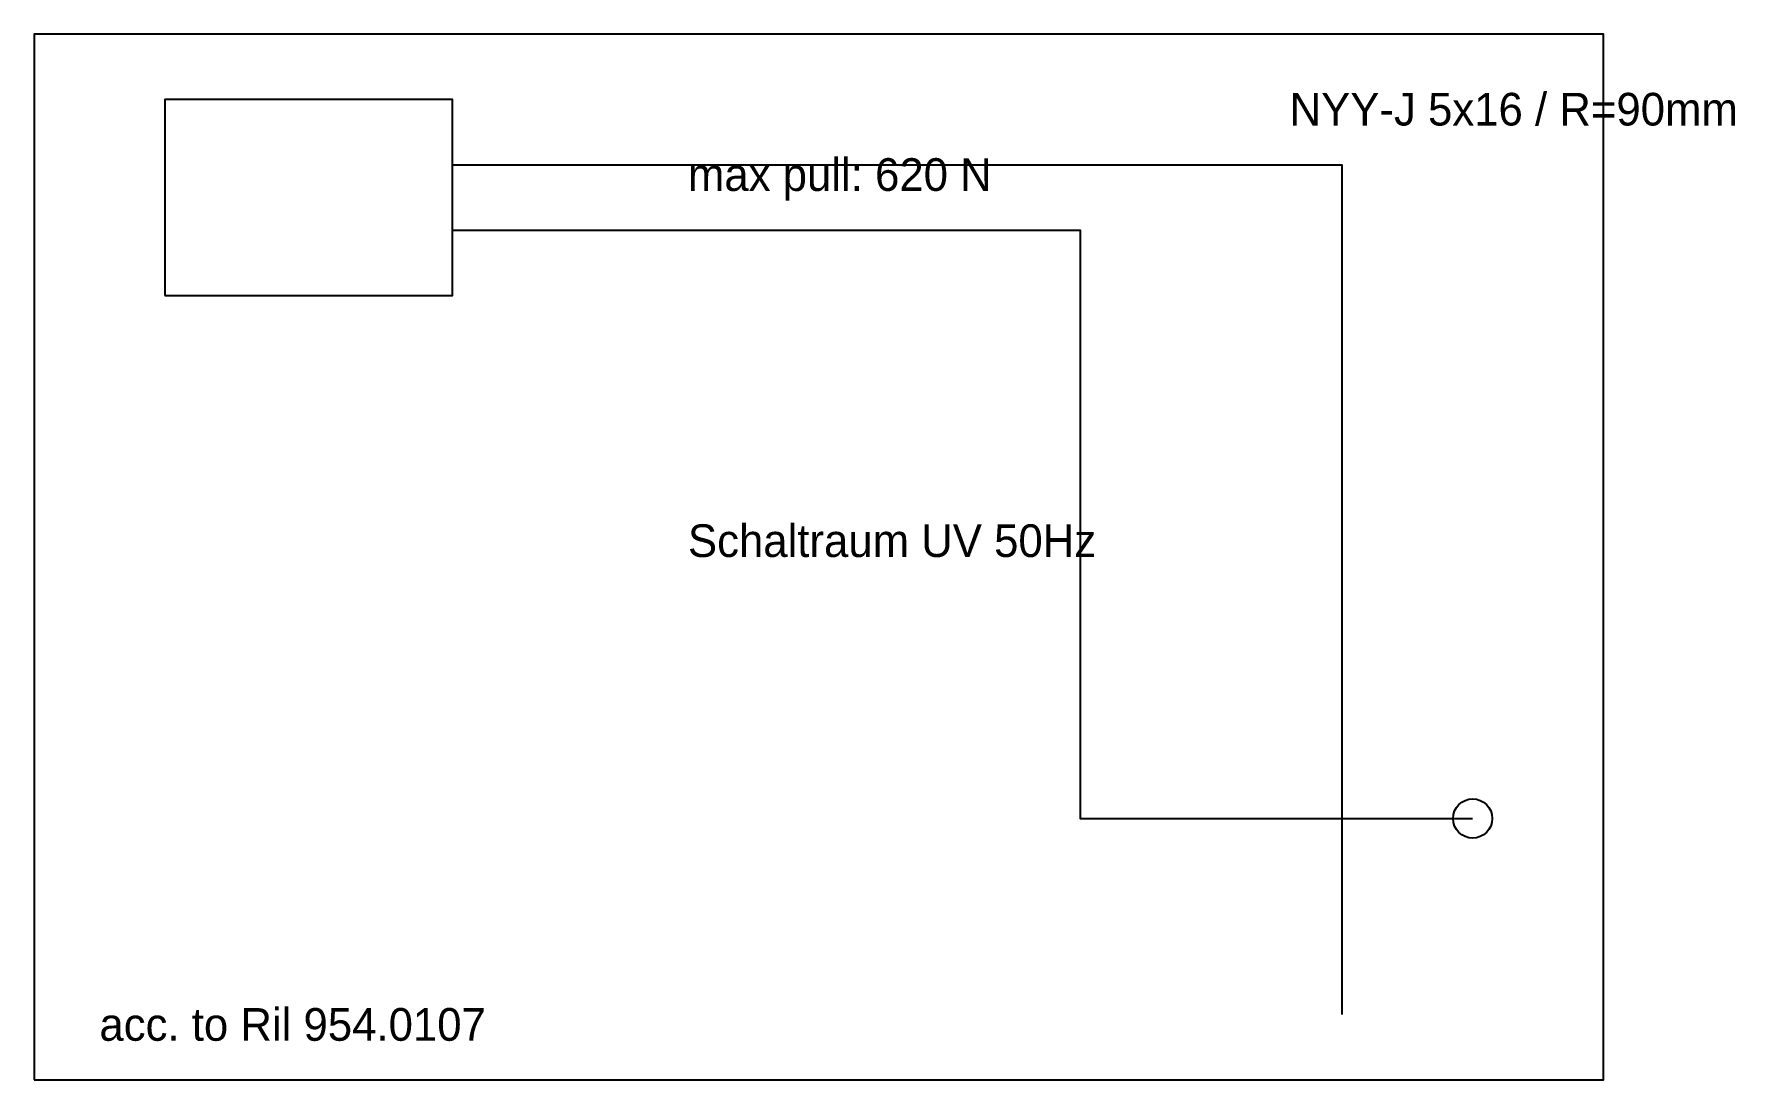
# Model space of a CAD drawing. Header units: metres. Extents: x 0 to 13, y 0 to 8.
import ezdxf

# ---------------------------------------------------------------- set-up
doc = ezdxf.new("R2010")
doc.units = ezdxf.units.M
for name, color, linetype in [('E_CABINET', 3, 'Continuous'), ('E_CABLE', 1, 'Continuous'), ('E_NOTES', 7, 'Continuous'), ('E_ROOM', 5, 'Continuous')]:
    doc.layers.add(name, color=color, linetype=linetype)

msp = doc.modelspace()

# ---------------------------------------------------------------- linework, layer by layer
at = {"layer": 'E_CABINET'}
msp.add_lwpolyline([(1, 6), (3.2, 6), (3.2, 7.5), (1, 7.5)], close=True, dxfattribs=at)
at = {"layer": 'E_CABLE'}
for points in [[(3.2, 7), (10, 7), (10, 0.5)], [(3.2, 6.5), (8, 6.5), (8, 2), (11, 2)]]:
    msp.add_lwpolyline(points, dxfattribs=at)
msp.add_circle((11, 2), 0.15, dxfattribs=at)
at = {"layer": 'E_ROOM'}
msp.add_lwpolyline([(0, 0), (12, 0), (12, 8), (0, 8)], close=True, dxfattribs=at)

# ---------------------------------------------------------------- texts
at = {"layer": 'E_NOTES'}
for s, p in [('NYY-J 5x16 / R=90mm', (9.6, 7.3)), ('max pull: 620 N', (5, 6.8)), ('Schaltraum UV 50Hz', (5, 4)), ('acc. to Ril 954.0107', (0.5, 0.3))]:
    msp.add_text(s, height=0.25, dxfattribs=at).set_placement(p)

doc.saveas('drawing.dxf')
